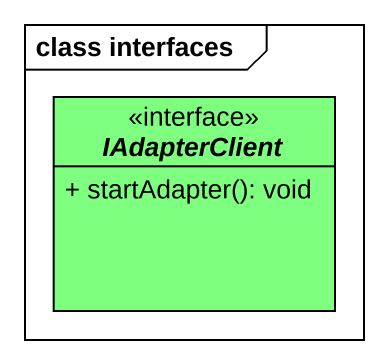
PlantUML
@startuml
mainframe class interfaces
hide circle
hide empty members
skinparam classAttributeIconSize 0
interface IAdapterClient <<interface>> #7FFF7F {
  + startAdapter(): void
}
@enduml
